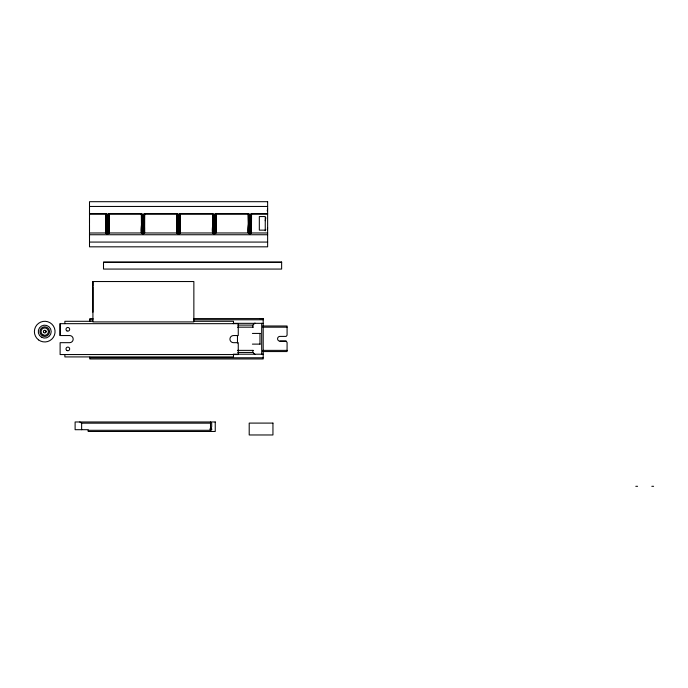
<?xml version="1.0" encoding="UTF-8"?>
<svg xmlns="http://www.w3.org/2000/svg" width="688" height="688" viewBox="0 0 688 688"><rect width="100%" height="100%" fill="white"/><g stroke="black" fill="none" stroke-linecap="round" stroke-linejoin="round"><path stroke-width="1.03" d="M60.114 335.546L60.114 323.67L238.254 323.67L238.254 335.546L233.499 335.546A3.56 3.56 0 0 0 229.938 339.115A3.56 3.56 0 0 0 233.499 342.676L238.254 342.676L238.254 354.552L60.114 354.552L60.114 342.676L69.617 342.676A3.56 3.56 0 0 0 73.177 339.115A3.56 3.56 0 0 0 69.617 335.546L60.114 335.546L60.114 323.67M89.5 238.143L89.5 233L105.84 232.965L107.388 233.851L108.807 233.163L109.039 213.512M89.5 230.557L89.5 225.466M89.5 222.998L89.5 217.907M89.5 215.439L89.5 210.347M92.923 312.18L92.923 287.094M92.923 286.062L92.923 281.538L193.861 281.538L193.861 321.915L92.923 321.915L92.923 281.538M106.494 233.61L106.502 215.077L105.84 232.965L105.737 213.512M142.124 233.61L142.124 215.077C144.136 217.176 137.05 237.885 144.566 232.965L144.669 213.512M177.753 233.61L177.753 215.077C179.757 217.176 172.679 237.885 180.187 232.965L180.29 213.512M213.375 233.61L213.383 215.077C215.387 217.176 208.301 237.885 215.817 232.965L215.92 213.512M249.004 233.61L249.004 215.077C251.017 217.176 243.93 237.885 251.447 232.965L251.55 213.512M105.969 233.163L105.84 213.736L89.5 213.736M108.652 233.335L108.678 215.077L108.076 233.714L107.81 215.077L106.924 233.791L106.803 215.077L106.124 233.335L105.986 227.59L108.885 227.59L108.936 232.965L141.47 232.965L141.848 215.077L141.926 233.49L142.76 215.077L142.786 233.834M141.599 233.163L141.367 213.512M144.282 233.335L144.308 215.077L143.706 233.714L143.439 215.077L142.554 233.791L142.433 215.077L141.754 233.335L141.616 227.59L144.514 227.59L144.566 232.965L177.1 232.965L177.478 215.077L177.556 233.49L178.39 215.077L178.407 233.834M177.229 233.163L176.997 213.512M179.912 233.335L179.929 215.077L179.327 233.714L179.061 215.077L178.183 233.791L178.063 215.077L177.384 233.335L177.246 227.59L180.144 227.59L180.187 232.965L212.721 232.965L213.108 215.077L213.185 233.49L214.02 215.077L214.037 233.834M212.85 233.163L212.626 213.512M215.533 233.335L215.559 215.077L214.957 233.714L214.69 215.077L213.805 233.791L213.693 215.077L213.005 233.335L212.867 227.59L215.774 227.59L215.817 232.965L248.351 232.965L248.729 215.077L248.807 233.49L249.641 215.077L249.667 233.834M248.48 233.163L248.248 213.512M251.163 233.335L251.189 215.077L250.587 233.714L250.32 215.077L249.434 233.791L249.314 215.077L248.635 233.335L248.497 227.59L251.395 227.59L251.447 232.965L267.632 232.965M267.632 213.736L251.447 213.736L251.395 221.338L248.497 221.338L248.351 213.736L215.817 213.736L215.774 221.338L212.867 221.338L212.721 213.736L180.187 213.736L180.144 221.338L177.246 221.338L177.1 213.736L144.566 213.736L144.514 221.338L141.616 221.338L141.47 213.736L108.936 213.736L108.936 232.965M105.84 232.965L106.227 215.077L106.305 233.49L107.139 215.077L107.156 233.834M108.885 227.59L108.807 233.163L108.678 227.59M144.514 227.59L144.437 233.163L144.514 221.338L144.566 232.965M180.144 227.59L180.058 233.163L179.929 227.59M251.395 227.59L251.318 233.163L251.395 221.338L251.447 232.965M105.84 213.736L105.986 221.338L108.885 221.338L108.48 233.49L108.42 215.077L107.62 233.834L107.474 215.077L106.709 233.714L106.502 227.59M144.308 227.59L144.102 233.49L144.05 215.077L143.25 233.834L143.104 215.077L142.33 233.714L142.124 227.59M180.187 232.965L180.144 221.338L179.731 233.49L179.68 215.077L178.88 233.834L178.725 215.077L177.96 233.714L177.753 227.59M215.817 232.965L215.774 221.338L215.361 233.49L215.301 215.077L214.501 233.834L214.355 215.077L213.59 233.714L213.383 227.59M251.189 227.59L250.991 233.49L250.931 215.077L250.131 233.834L249.985 215.077L249.211 233.714L249.004 227.59M108.936 213.736L108.283 233.61L108.128 215.077L107.388 233.851L107.139 227.59M144.566 213.736L143.912 233.61L143.758 215.077L143.018 233.851L142.76 227.59M180.187 213.736L179.542 233.61L179.387 215.077L178.648 233.851L178.39 227.59M251.447 213.736L250.793 233.61L250.638 215.077L249.899 233.851L249.641 227.59M215.817 213.736L215.163 233.61L215.009 215.077L214.269 233.851L214.02 227.59M43.473 331.281L43.447 331.788A0.98 0.98 0 0 0 43.705 332.407M45.993 331.96L46.019 331.453A0.98 0.98 0 0 0 45.761 330.833M210.494 431.479L210.494 421.976L211.68 423.163L211.68 426.887C210.382 427.661 213.117 430.181 210.494 430.404M265.258 220.702L265.852 217.726M267.236 210.803L267.632 208.825M267.236 229.801L267.632 227.823M237.824 325.097L252.874 325.097L254.99 323.033M89.5 206.452L267.632 206.452M89.5 214.028L267.632 214.028M105.986 215.077L108.885 215.077M141.616 215.077L144.514 215.077M177.246 215.077L180.144 215.077M212.867 215.077L215.774 215.077L215.688 233.163L215.559 227.59M248.497 215.077L251.395 215.077M265.258 230.145L259.324 230.145L259.324 216.557L265.258 216.557L265.258 230.79M89.5 234.746L267.632 234.746M89.5 242.073L267.632 242.073M103.501 262.334L281.633 262.334M93.035 318.587L89.81 318.587L89.81 321.554M193.629 318.587L263.194 318.587L263.194 358.964L89.81 358.964L89.81 357.158M89.81 319.774L93.018 319.774M193.629 319.774L263.194 319.774M92.794 321.296L64.87 321.296L64.87 323.67M193.758 321.296L233.499 321.296L233.499 323.67M233.223 323.334L263.194 323.334M262.799 325.992L287.077 325.992L287.077 335.211L286.156 336.398L279.956 336.398A2.374 2.374 0 0 0 277.574 338.771A2.374 2.374 0 0 0 279.956 341.153L286.156 341.153M237.463 327.178L253.296 327.178M262.799 327.178L287.077 327.178M252.401 333.431L260.202 333.431M279.956 341.153L286.156 341.153L287.077 342.469L287.077 351.559L262.799 351.559M252.401 344.12L260.202 344.12M237.463 350.373L253.296 350.373M262.799 350.373L287.077 350.373M237.824 352.445L252.874 352.445L254.99 354.518M233.223 354.208L263.194 354.208M89.81 357.777L263.194 357.777M79.774 421.976L81.64 423.163L210.494 423.163M209.668 429.097L211.801 429.097M88.176 430.292L210.494 430.292M635.789 486.304L637.57 486.304M651.82 486.304L653.6 486.304M259.496 318.587L263.194 318.587M250.32 227.59L250.363 233.791M214.69 227.59L214.733 233.791M179.061 227.59L179.104 233.791M143.439 227.59L143.482 233.791M107.81 227.59L107.853 233.791M261.689 323.334L261.689 354.208M259.978 333.431L259.978 344.12M252.874 325.097L252.874 327.178M252.874 350.373L252.874 352.445M248.351 213.736L248.351 232.965M237.463 335.581L237.463 343.037M233.499 354.552L233.499 356.926L64.87 356.917L64.87 354.552M212.721 213.736L212.721 232.965M177.1 213.736L177.1 232.965M141.47 213.736L141.47 232.965M81.64 423.163L81.64 429.699M44.393 330.36L44.075 330.489A1.307 1.307 0 0 0 43.602 332.278L44.075 332.751A1.307 1.307 0 0 0 45.073 332.88L45.382 332.751A1.307 1.307 0 0 0 45.864 330.971L45.382 330.489A1.307 1.307 0 0 0 44.393 330.36M267.632 201.696L89.5 201.696L89.5 246.829L267.632 246.829L267.632 201.696M281.633 262.085L103.501 262.085L103.501 269.068L281.633 269.068L281.633 262.085M215.241 421.976L75.112 421.976L75.112 429.699L88.176 429.699L88.176 431.479L215.241 431.479L215.241 421.976M272.947 423.094L249.202 423.094L249.202 434.971L272.947 434.971L272.947 423.094M42.888 334.807L42.493 334.54A3.681 3.681 0 0 1 43.172 328.288A3.681 3.681 0 0 1 48.409 331.779A3.681 3.681 0 0 1 42.888 334.807M42.329 335.787A4.807 4.807 0 0 0 49.545 331.625A4.807 4.807 0 0 0 42.329 327.454A4.807 4.807 0 0 0 42.329 335.787M38.519 339.881A10.329 10.329 0 0 0 54.988 332.872A10.329 10.329 0 0 0 40.687 322.113A10.329 10.329 0 0 0 38.519 339.881M41.495 337.223A6.476 6.476 0 0 0 51.204 331.625A6.476 6.476 0 0 0 41.495 326.017A6.476 6.476 0 0 0 41.495 337.223M66.917 350.519A1.84 1.84 0 0 0 69.677 348.928A1.84 1.84 0 0 0 66.917 347.328A1.84 1.84 0 0 0 66.917 350.519M66.917 330.894A1.84 1.84 0 0 0 69.677 329.294A1.84 1.84 0 0 0 66.917 327.703A1.84 1.84 0 0 0 66.917 330.894"/></g></svg>
